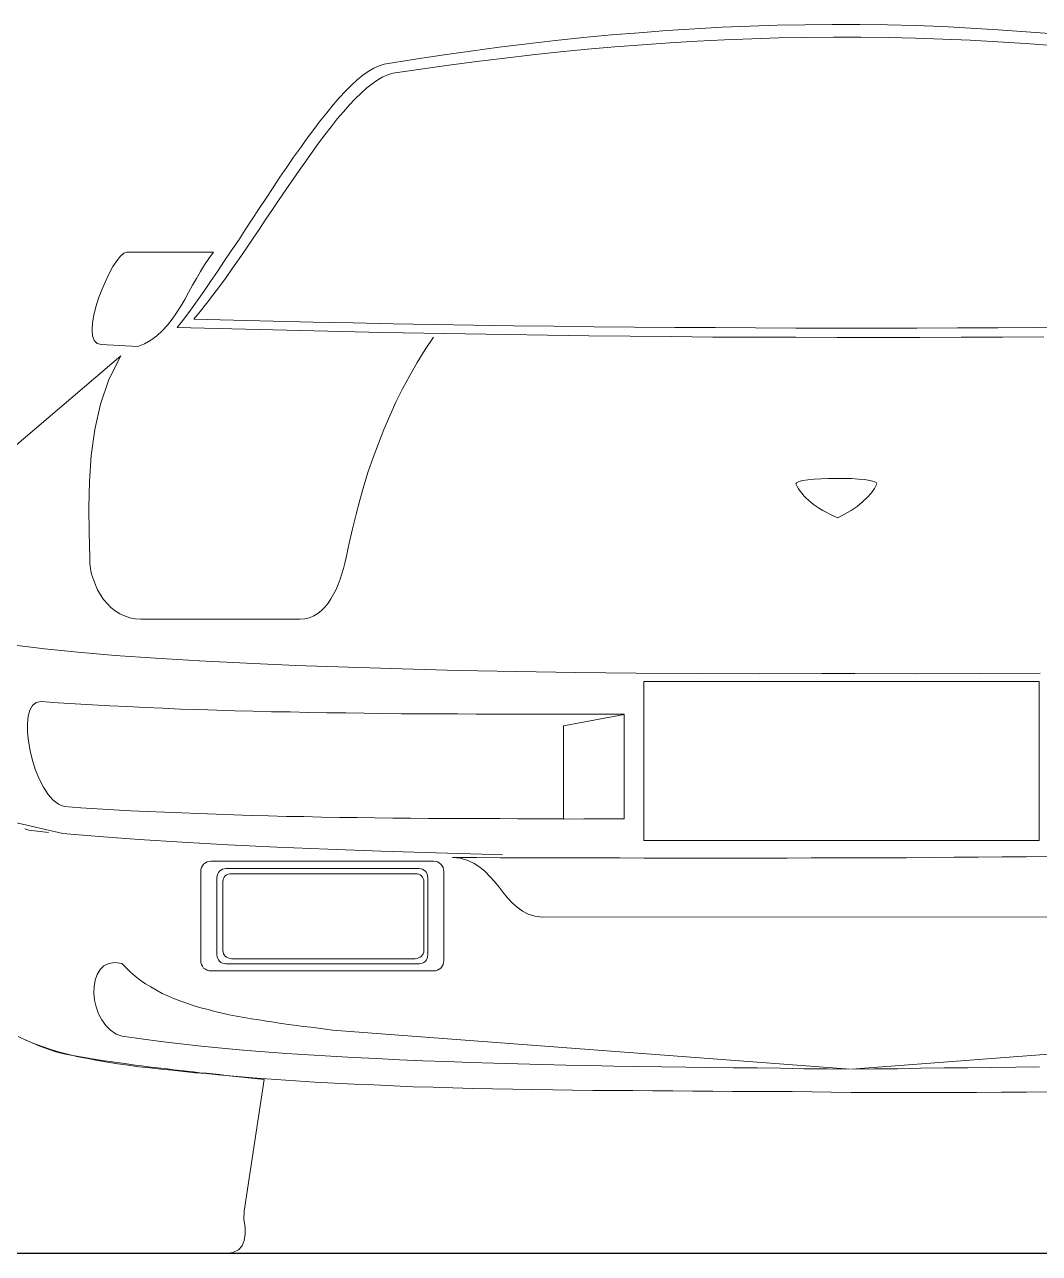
# Model space of a CAD drawing. Header units: millimetres. Extents: x 587797 to 2274247, y 1711 to 439204.
# Drawn here: x 982950 to 984601, y 283670 to 285669 of the extents above; entities that cross this region are included whole.
import ezdxf

# ---------------------------------------------------------------- set-up
doc = ezdxf.new("R2010")
doc.units = ezdxf.units.MM
doc.layers.add('finiture', color=7, linetype='Continuous', lineweight=20)

msp = doc.modelspace()

# ---------------------------------------------------------------- linework, layer by layer
msp.add_line((1042868.164, 283669.666, 442.155), (971709.651, 283669.666, 442.155))
at = {"layer": 'finiture'}
for p, q in [((984264.39, 285668.607, 442.155), (984219.533, 285668.197, 442.155)), ((984309.232, 285668.607, 442.155), (984264.39, 285668.607, 442.155)), ((984354.089, 285668.197, 442.155), (984309.232, 285668.607, 442.155)), ((983905.138, 285651.789, 442.155), (983859.477, 285647.376, 442.155)), ((983950.405, 285655.383, 442.155), (983905.138, 285651.789, 442.155)), ((983995.247, 285658.992, 442.155), (983950.405, 285655.383, 442.155)), ((984040.514, 285661.798, 442.155), (983995.247, 285658.992, 442.155)), ((984085.371, 285664.193, 442.155), (984040.514, 285661.798, 442.155)), ((984130.228, 285666.195, 442.155), (984085.371, 285664.193, 442.155)), ((984174.676, 285667.409, 442.155), (984130.228, 285666.195, 442.155)), ((984219.533, 285668.197, 442.155), (984174.676, 285667.409, 442.155)), ((984398.946, 285666.999, 442.155), (984354.089, 285668.197, 442.155)), ((984443.803, 285665.407, 442.155), (984398.946, 285666.999, 442.155)), ((984489.055, 285662.995, 442.155), (984443.803, 285665.407, 442.155)), ((984534.306, 285660.19, 442.155), (984489.055, 285662.995, 442.155)), ((984579.573, 285656.99, 442.155), (984534.306, 285660.19, 442.155)), ((984625.218, 285653.381, 442.155), (984579.573, 285656.99, 442.155)), ((983722.116, 285631.756, 442.155), (983675.651, 285625.357, 442.155)), ((983768.171, 285637.367, 442.155), (983722.116, 285631.756, 442.155)), ((983813.832, 285642.569, 442.155), (983768.171, 285637.367, 442.155)), ((983859.477, 285647.376, 442.155), (983813.832, 285642.569, 442.155)), ((983910.749, 285632.56, 442.155), (983866.286, 285628.557, 442.155)), ((983955.607, 285635.76, 442.155), (983910.749, 285632.56, 442.155)), ((984000.054, 285638.959, 442.155), (983955.607, 285635.76, 442.155)), ((984044.517, 285641.765, 442.155), (984000.054, 285638.959, 442.155)), ((984088.965, 285643.766, 442.155), (984044.517, 285641.765, 442.155)), ((984133.428, 285645.374, 442.155), (984088.965, 285643.766, 442.155)), ((984177.481, 285646.982, 442.155), (984133.428, 285645.374, 442.155)), ((984221.945, 285647.77, 442.155), (984177.481, 285646.982, 442.155)), ((984266.392, 285648.18, 442.155), (984221.945, 285647.77, 442.155)), ((984310.839, 285648.18, 442.155), (984266.392, 285648.18, 442.155)), ((984355.287, 285647.376, 442.155), (984310.839, 285648.18, 442.155)), ((984399.75, 285646.572, 442.155), (984355.287, 285647.376, 442.155)), ((984444.198, 285644.98, 442.155), (984399.75, 285646.572, 442.155)), ((984488.661, 285642.978, 442.155), (984444.198, 285644.98, 442.155)), ((984533.518, 285640.567, 442.155), (984488.661, 285642.978, 442.155)), ((984578.359, 285637.761, 442.155), (984533.518, 285640.567, 442.155)), ((984623.217, 285634.562, 442.155), (984578.359, 285637.761, 442.155)), ((983582.343, 285611.739, 442.155), (983535.074, 285604.126, 442.155)), ((983629.202, 285618.942, 442.155), (983582.343, 285611.739, 442.155)), ((983675.651, 285625.357, 442.155), (983629.202, 285618.942, 442.155)), ((983731.32, 285614.135, 442.155), (983686.069, 285608.524, 442.155)), ((983776.587, 285619.336, 442.155), (983731.32, 285614.135, 442.155)), ((983821.445, 285624.143, 442.155), (983776.587, 285619.336, 442.155)), ((983866.286, 285628.557, 442.155), (983821.445, 285624.143, 442.155)), ((983509.446, 285592.51, 442.155), (983500.635, 285586.095, 442.155)), ((983518.256, 285597.711, 442.155), (983509.446, 285592.51, 442.155)), ((983527.067, 285601.715, 442.155), (983518.256, 285597.711, 442.155)), ((983535.074, 285604.126, 442.155), (983527.067, 285601.715, 442.155)), ((983549.102, 285589.31, 442.155), (983541.095, 285586.899, 442.155)), ((983594.747, 285596.119, 442.155), (983549.102, 285589.31, 442.155)), ((983640.408, 285602.519, 442.155), (983594.747, 285596.119, 442.155)), ((983686.069, 285608.524, 442.155), (983640.408, 285602.519, 442.155)), ((983481.816, 285570.081, 442.155), (983472.201, 285560.073, 442.155)), ((983491.43, 285578.892, 442.155), (983481.816, 285570.081, 442.155)), ((983500.635, 285586.095, 442.155), (983491.43, 285578.892, 442.155)), ((983515.861, 285572.477, 442.155), (983507.05, 285565.668, 442.155)), ((983524.671, 285578.498, 442.155), (983515.861, 285572.477, 442.155)), ((983533.072, 285583.699, 442.155), (983524.671, 285578.498, 442.155)), ((983541.095, 285586.899, 442.155), (983533.072, 285583.699, 442.155)), ((983462.193, 285549.654, 442.155), (983452.184, 285538.038, 442.155)), ((983472.201, 285560.073, 442.155), (983462.193, 285549.654, 442.155)), ((983497.829, 285557.267, 442.155), (983488.215, 285548.047, 442.155)), ((983507.05, 285565.668, 442.155), (983497.829, 285557.267, 442.155)), ((983452.184, 285538.038, 442.155), (983441.766, 285525.224, 442.155)), ((983479.01, 285538.038, 442.155), (983469.002, 285526.832, 442.155)), ((983488.215, 285548.047, 442.155), (983479.01, 285538.038, 442.155)), ((983431.347, 285512.016, 442.155), (983420.535, 285497.988, 442.155)), ((983441.766, 285525.224, 442.155), (983431.347, 285512.016, 442.155)), ((983458.977, 285515.216, 442.155), (983448.969, 285502.401, 442.155)), ((983469.002, 285526.832, 442.155), (983458.977, 285515.216, 442.155)), ((983420.535, 285497.988, 442.155), (983409.723, 285483.566, 442.155)), ((983438.96, 285489.178, 442.155), (983428.542, 285475.56, 442.155)), ((983448.969, 285502.401, 442.155), (983438.96, 285489.178, 442.155)), ((983409.723, 285483.566, 442.155), (983398.91, 285468.357, 442.155)), ((983428.542, 285475.56, 442.155), (983418.139, 285461.138, 442.155)), ((983387.704, 285452.737, 442.155), (983376.876, 285436.708, 442.155)), ((983398.91, 285468.357, 442.155), (983387.704, 285452.737, 442.155)), ((983418.139, 285461.138, 442.155), (983407.721, 285446.322, 442.155)), ((983376.876, 285436.708, 442.155), (983365.669, 285420.3, 442.155)), ((983396.908, 285431.112, 442.155), (983386.096, 285415.493, 442.155)), ((983407.721, 285446.322, 442.155), (983396.908, 285431.112, 442.155)), ((983365.669, 285420.3, 442.155), (983354.447, 285403.466, 442.155)), ((983386.096, 285415.493, 442.155), (983375.284, 285399.873, 442.155)), ((983354.447, 285403.466, 442.155), (983343.241, 285386.255, 442.155)), ((983375.284, 285399.873, 442.155), (983364.471, 285383.843, 442.155)), ((983331.624, 285369.437, 442.155), (983320.418, 285352.21, 442.155)), ((983343.241, 285386.255, 442.155), (983331.624, 285369.437, 442.155)), ((983364.471, 285383.843, 442.155), (983353.659, 285367.83, 442.155)), ((983320.418, 285352.21, 442.155), (983309.196, 285334.589, 442.155)), ((983342.847, 285351.816, 442.155), (983332.034, 285335.393, 442.155)), ((983353.659, 285367.83, 442.155), (983342.847, 285351.816, 442.155)), ((983309.196, 285334.589, 442.155), (983297.989, 285317.361, 442.155)), ((983332.034, 285335.393, 442.155), (983321.206, 285319.363, 442.155)), ((983297.989, 285317.361, 442.155), (983286.373, 285300.544, 442.155)), ((983321.206, 285319.363, 442.155), (983310, 285303.349, 442.155)), ((983106.14, 285291.733, 442.155), (983100.135, 285284.53, 442.155)), ((983111.751, 285296.54, 442.155), (983106.14, 285291.733, 442.155)), ((983116.559, 285298.148, 442.155), (983111.751, 285296.54, 442.155)), ((983257.529, 285298.148, 442.155), (983116.559, 285298.148, 442.155)), ((983249.917, 285288.124, 442.155), (983257.529, 285298.148, 442.155)), ((983286.373, 285300.544, 442.155), (983275.151, 285283.726, 442.155)), ((983310, 285303.349, 442.155), (983299.187, 285287.73, 442.155)), ((983093.736, 285274.916, 442.155), (983087.715, 285263.693, 442.155)), ((983100.135, 285284.53, 442.155), (983093.736, 285274.916, 442.155)), ((983236.314, 285266.909, 442.155), (983243.108, 285277.721, 442.155)), ((983243.108, 285277.721, 442.155), (983249.917, 285288.124, 442.155)), ((983275.151, 285283.726, 442.155), (983263.944, 285266.909, 442.155)), ((983288.375, 285272.504, 442.155), (983277.956, 285257.294, 442.155)), ((983299.187, 285287.73, 442.155), (983288.375, 285272.504, 442.155)), ((983081.71, 285250.879, 442.155), (983075.705, 285237.261, 442.155)), ((983087.715, 285263.693, 442.155), (983081.71, 285250.879, 442.155)), ((983223.485, 285244.48, 442.155), (983229.9, 285255.687, 442.155)), ((983229.9, 285255.687, 442.155), (983236.314, 285266.909, 442.155)), ((983252.722, 285250.485, 442.155), (983241.91, 285234.456, 442.155)), ((983263.944, 285266.909, 442.155), (983252.722, 285250.485, 442.155)), ((983277.956, 285257.294, 442.155), (983267.144, 285242.478, 442.155)), ((983075.705, 285237.261, 442.155), (983070.503, 285223.643, 442.155)), ((983210.671, 285221.642, 442.155), (983217.085, 285232.864, 442.155)), ((983217.085, 285232.864, 442.155), (983223.485, 285244.48, 442.155)), ((983241.91, 285234.456, 442.155), (983230.703, 285219.246, 442.155)), ((983267.144, 285242.478, 442.155), (983256.726, 285228.451, 442.155)), ((983066.09, 285209.631, 442.155), (983062.891, 285196.014, 442.155)), ((983070.503, 285223.643, 442.155), (983066.09, 285209.631, 442.155)), ((983197.462, 285199.623, 442.155), (983204.271, 285210.435, 442.155)), ((983204.271, 285210.435, 442.155), (983210.671, 285221.642, 442.155)), ((983230.703, 285219.246, 442.155), (983219.891, 285204.02, 442.155)), ((983245.913, 285214.833, 442.155), (983235.905, 285201.625, 442.155)), ((983256.726, 285228.451, 442.155), (983245.913, 285214.833, 442.155)), ((983062.891, 285196.014, 442.155), (983060.889, 285183.199, 442.155)), ((983182.647, 285179.59, 442.155), (983190.244, 285189.205, 442.155)), ((983190.244, 285189.205, 442.155), (983197.462, 285199.623, 442.155)), ((983209.079, 285189.599, 442.155), (983198.66, 285175.996, 442.155)), ((983219.891, 285204.02, 442.155), (983209.079, 285189.599, 442.155)), ((983235.905, 285201.625, 442.155), (983225.486, 285189.205, 442.155)), ((983225.486, 285189.205, 442.155), (983289.967, 285187.597, 442.155)), ((983060.889, 285183.199, 442.155), (983060.085, 285171.977, 442.155)), ((983060.085, 285171.977, 442.155), (983060.889, 285162.378, 442.155)), ((983165.419, 285162.378, 442.155), (983174.23, 285170.385, 442.155)), ((983174.23, 285170.385, 442.155), (983182.647, 285179.59, 442.155)), ((983198.66, 285175.996, 442.155), (983265.142, 285174.389, 442.155)), ((983265.142, 285174.389, 442.155), (983332.034, 285172.387, 442.155)), ((983289.967, 285187.597, 442.155), (983354.857, 285186.005, 442.155)), ((983332.034, 285172.387, 442.155), (983398.91, 285170.779, 442.155)), ((983354.857, 285186.005, 442.155), (983419.731, 285184.397, 442.155)), ((983398.91, 285170.779, 442.155), (983465.786, 285169.582, 442.155)), ((983419.731, 285184.397, 442.155), (983484.621, 285183.199, 442.155)), ((983465.786, 285169.582, 442.155), (983532.678, 285167.974, 442.155)), ((983484.621, 285183.199, 442.155), (983549.905, 285182.002, 442.155)), ((983549.905, 285182.002, 442.155), (983615.174, 285180.788, 442.155)), ((983615.174, 285180.788, 442.155), (983680.458, 285179.59, 442.155)), ((983680.458, 285179.59, 442.155), (983745.742, 285178.786, 442.155)), ((983745.742, 285178.786, 442.155), (983811.42, 285177.998, 442.155)), ((983811.42, 285177.998, 442.155), (983876.704, 285177.194, 442.155)), ((983876.704, 285177.194, 442.155), (983942.383, 285176.39, 442.155)), ((983942.383, 285176.39, 442.155), (984008.077, 285175.996, 442.155)), ((984008.077, 285175.996, 442.155), (984073.755, 285175.587, 442.155)), ((984073.755, 285175.587, 442.155), (984139.433, 285175.193, 442.155)), ((984139.433, 285175.193, 442.155), (984205.111, 285174.783, 442.155)), ((984205.111, 285174.783, 442.155), (984270.789, 285174.783, 442.155)), ((984270.789, 285174.783, 442.155), (984336.468, 285174.783, 442.155)), ((984336.468, 285174.783, 442.155), (984402.146, 285174.783, 442.155)), ((984402.146, 285174.783, 442.155), (984467.824, 285175.193, 442.155)), ((984467.824, 285175.193, 442.155), (984533.518, 285175.193, 442.155)), ((984533.518, 285175.193, 442.155), (984598.786, 285175.996, 442.155)), ((984598.786, 285175.996, 442.155), (984664.48, 285176.39, 442.155)), ((983060.889, 285162.378, 442.155), (983063.285, 285154.766, 442.155)), ((983063.285, 285154.766, 442.155), (983068.092, 285149.958, 442.155)), ((983068.092, 285149.958, 442.155), (983074.901, 285147.957, 442.155)), ((983134.18, 285144.757, 442.155), (983145.386, 285149.549, 442.155)), ((983145.386, 285149.549, 442.155), (983155.805, 285155.16, 442.155)), ((983155.805, 285155.16, 442.155), (983165.419, 285162.378, 442.155)), ((983532.678, 285167.974, 442.155), (983599.554, 285166.776, 442.155)), ((983599.554, 285166.776, 442.155), (983666.84, 285165.578, 442.155)), ((983615.584, 285160.377, 442.155), (983601.966, 285139.95, 442.155)), ((983666.84, 285165.578, 442.155), (983734.126, 285164.38, 442.155)), ((983734.126, 285164.38, 442.155), (983801.018, 285163.576, 442.155)), ((983801.018, 285163.576, 442.155), (983868.304, 285162.378, 442.155)), ((983868.304, 285162.378, 442.155), (983935.574, 285161.575, 442.155)), ((983935.574, 285161.575, 442.155), (984002.86, 285161.165, 442.155)), ((984002.86, 285161.165, 442.155), (984070.145, 285160.377, 442.155)), ((984070.145, 285160.377, 442.155), (984137.431, 285159.967, 442.155)), ((984137.431, 285159.967, 442.155), (984205.111, 285159.967, 442.155)), ((984205.111, 285159.967, 442.155), (984272.381, 285159.573, 442.155)), ((984272.381, 285159.573, 442.155), (984339.667, 285159.573, 442.155)), ((984339.667, 285159.573, 442.155), (984406.953, 285159.573, 442.155)), ((984406.953, 285159.573, 442.155), (984474.239, 285159.967, 442.155)), ((984474.239, 285159.967, 442.155), (984541.115, 285159.967, 442.155)), ((984541.115, 285159.967, 442.155), (984608.401, 285160.771, 442.155)), ((982822.197, 284886.82, 442.155), (983106.55, 285129.926, 442.155)), ((983074.901, 285147.957, 442.155), (983134.18, 285144.757, 442.155)), ((983087.321, 285091.483, 442.155), (983106.55, 285129.926, 442.155)), ((983601.966, 285139.95, 442.155), (983588.742, 285119.113, 442.155)), ((983588.742, 285119.113, 442.155), (983576.731, 285097.898, 442.155)), ((983073.703, 285051.039, 442.155), (983087.321, 285091.483, 442.155)), ((983576.731, 285097.898, 442.155), (983565.115, 285076.258, 442.155)), ((983565.115, 285076.258, 442.155), (983554.303, 285054.239, 442.155)), ((983064.498, 285009.776, 442.155), (983073.703, 285051.039, 442.155)), ((983554.303, 285054.239, 442.155), (983544.294, 285032.204, 442.155)), ((983544.294, 285032.204, 442.155), (983534.68, 285009.776, 442.155)), ((983058.477, 284967.724, 442.155), (983064.498, 285009.776, 442.155)), ((983534.68, 285009.776, 442.155), (983525.869, 284987.347, 442.155)), ((983525.869, 284987.347, 442.155), (983517.452, 284964.524, 442.155)), ((983055.688, 284925.278, 442.155), (983058.477, 284967.724, 442.155)), ((983517.452, 284964.524, 442.155), (983509.446, 284941.702, 442.155)), ((983509.446, 284941.702, 442.155), (983502.243, 284918.469, 442.155)), ((984245.965, 284929.676, 442.155), (984234.759, 284928.888, 442.155)), ((984257.975, 284930.085, 442.155), (984245.965, 284929.676, 442.155)), ((984270.789, 284930.479, 442.155), (984257.975, 284930.085, 442.155)), ((984283.194, 284930.479, 442.155), (984270.789, 284930.479, 442.155)), ((984295.614, 284930.085, 442.155), (984283.194, 284930.479, 442.155)), ((984306.82, 284929.282, 442.155), (984295.614, 284930.085, 442.155)), ((984316.845, 284928.478, 442.155), (984306.82, 284929.282, 442.155)), ((983054.884, 284883.226, 442.155), (983055.688, 284925.278, 442.155)), ((983502.243, 284918.469, 442.155), (983495.828, 284895.237, 442.155)), ((984205.915, 284923.276, 442.155), (984205.111, 284921.275, 442.155)), ((984205.111, 284921.275, 442.155), (984207.113, 284917.271, 442.155)), ((984209.918, 284925.278, 442.155), (984205.915, 284923.276, 442.155)), ((984207.113, 284917.271, 442.155), (984209.524, 284913.268, 442.155)), ((984209.524, 284913.268, 442.155), (984212.33, 284909.659, 442.155)), ((984216.333, 284926.87, 442.155), (984209.918, 284925.278, 442.155)), ((984212.33, 284909.659, 442.155), (984215.136, 284905.655, 442.155)), ((984224.734, 284928.084, 442.155), (984216.333, 284926.87, 442.155)), ((984234.759, 284928.888, 442.155), (984224.734, 284928.084, 442.155)), ((984325.245, 284926.87, 442.155), (984316.845, 284928.478, 442.155)), ((984332.054, 284925.278, 442.155), (984325.245, 284926.87, 442.155)), ((984328.051, 284906.853, 442.155), (984333.268, 284914.056, 442.155)), ((984335.664, 284923.67, 442.155), (984332.054, 284925.278, 442.155)), ((984333.268, 284914.056, 442.155), (984336.862, 284921.275, 442.155)), ((984336.862, 284921.275, 442.155), (984335.664, 284923.67, 442.155)), ((983495.828, 284895.237, 442.155), (983489.429, 284872.004, 442.155)), ((984215.136, 284905.655, 442.155), (984218.335, 284902.046, 442.155)), ((984218.335, 284902.046, 442.155), (984221.945, 284898.436, 442.155)), ((984221.945, 284898.436, 442.155), (984225.538, 284894.843, 442.155)), ((984225.538, 284894.843, 442.155), (984229.542, 284891.627, 442.155)), ((984229.542, 284891.627, 442.155), (984233.955, 284888.034, 442.155)), ((984304.819, 284884.818, 442.155), (984313.629, 284892.037, 442.155)), ((984313.629, 284892.037, 442.155), (984321.242, 284899.24, 442.155)), ((984321.242, 284899.24, 442.155), (984328.051, 284906.853, 442.155)), ((983055.278, 284841.979, 442.155), (983054.884, 284883.226, 442.155)), ((983489.429, 284872.004, 442.155), (983483.817, 284848.378, 442.155)), ((984233.955, 284888.034, 442.155), (984238.762, 284884.818, 442.155)), ((984238.762, 284884.818, 442.155), (984243.569, 284881.225, 442.155)), ((984243.569, 284881.225, 442.155), (984248.771, 284878.419, 442.155)), ((984248.771, 284878.419, 442.155), (984254.382, 284875.22, 442.155)), ((984254.382, 284875.22, 442.155), (984260.387, 284872.004, 442.155)), ((984260.387, 284872.004, 442.155), (984266.786, 284869.199, 442.155)), ((984266.786, 284869.199, 442.155), (984273.185, 284866.409, 442.155)), ((984273.185, 284866.409, 442.155), (984284.392, 284872.004, 442.155)), ((984284.392, 284872.004, 442.155), (984294.81, 284878.419, 442.155)), ((984294.81, 284878.419, 442.155), (984304.819, 284884.818, 442.155)), ((983056.082, 284801.519, 442.155), (983055.278, 284841.979, 442.155)), ((983483.817, 284848.378, 442.155), (983478.206, 284825.145, 442.155)), ((983478.206, 284825.145, 442.155), (983473.399, 284801.519, 442.155)), ((983056.476, 284792.708, 442.155), (983056.082, 284801.519, 442.155)), ((983057.689, 284783.503, 442.155), (983056.476, 284792.708, 442.155)), ((983471.397, 284792.708, 442.155), (983469.002, 284783.897, 442.155)), ((983473.399, 284801.519, 442.155), (983471.397, 284792.708, 442.155)), ((983059.281, 284774.693, 442.155), (983057.689, 284783.503, 442.155)), ((983062.087, 284765.882, 442.155), (983059.281, 284774.693, 442.155)), ((983466.59, 284775.087, 442.155), (983463.391, 284766.276, 442.155)), ((983469.002, 284783.897, 442.155), (983466.59, 284775.087, 442.155)), ((983065.286, 284757.071, 442.155), (983062.087, 284765.882, 442.155)), ((983068.896, 284749.049, 442.155), (983065.286, 284757.071, 442.155)), ((983073.703, 284741.042, 442.155), (983068.896, 284749.049, 442.155)), ((983456.976, 284749.459, 442.155), (983452.972, 284741.846, 442.155)), ((983460.191, 284757.859, 442.155), (983456.976, 284749.459, 442.155)), ((983463.391, 284766.276, 442.155), (983460.191, 284757.859, 442.155)), ((983078.51, 284733.429, 442.155), (983073.703, 284741.042, 442.155)), ((983084.515, 284726.62, 442.155), (983078.51, 284733.429, 442.155)), ((983448.575, 284734.233, 442.155), (983444.161, 284727.424, 442.155)), ((983452.972, 284741.846, 442.155), (983448.575, 284734.233, 442.155)), ((983090.521, 284720.615, 442.155), (983084.515, 284726.62, 442.155)), ((983097.33, 284715.02, 442.155), (983090.521, 284720.615, 442.155)), ((983104.942, 284710.212, 442.155), (983097.33, 284715.02, 442.155)), ((983112.949, 284706.603, 442.155), (983104.942, 284710.212, 442.155)), ((983427.344, 284710.606, 442.155), (983420.945, 284706.603, 442.155)), ((983433.349, 284715.414, 442.155), (983427.344, 284710.606, 442.155)), ((983438.96, 284721.025, 442.155), (983433.349, 284715.414, 442.155)), ((983444.161, 284727.424, 442.155), (983438.96, 284721.025, 442.155)), ((983121.366, 284703.797, 442.155), (983112.949, 284706.603, 442.155)), ((983130.177, 284702.19, 442.155), (983121.366, 284703.797, 442.155)), ((983139.381, 284701.402, 442.155), (983130.177, 284702.19, 442.155)), ((983398.106, 284701.402, 442.155), (983139.381, 284701.402, 442.155)), ((983406.113, 284702.19, 442.155), (983398.106, 284701.402, 442.155)), ((983413.726, 284703.797, 442.155), (983406.113, 284702.19, 442.155)), ((983420.945, 284706.603, 442.155), (983413.726, 284703.797, 442.155)), ((982934.324, 284659.35, 442.155), (982982.397, 284653.329, 442.155)), ((982982.397, 284653.329, 442.155), (983036.853, 284647.734, 442.155)), ((983036.853, 284647.734, 442.155), (983097.33, 284642.517, 442.155)), ((983097.33, 284642.517, 442.155), (983163.418, 284637.709, 442.155)), ((983163.418, 284637.709, 442.155), (983234.707, 284633.706, 442.155)), ((983234.707, 284633.706, 442.155), (983311.197, 284629.703, 442.155)), ((983311.197, 284629.703, 442.155), (983391.707, 284626.109, 442.155)), ((983391.707, 284626.109, 442.155), (983476.614, 284623.303, 442.155)), ((983476.614, 284623.303, 442.155), (983564.721, 284620.498, 442.155)), ((983564.721, 284620.498, 442.155), (983656.437, 284618.086, 442.155)), ((983656.437, 284618.086, 442.155), (983750.549, 284616.494, 442.155)), ((983750.549, 284616.494, 442.155), (983846.663, 284614.887, 442.155)), ((983846.663, 284614.887, 442.155), (983945.188, 284613.689, 442.155)), ((983945.188, 284613.689, 442.155), (984044.911, 284612.885, 442.155)), ((984044.911, 284612.885, 442.155), (984145.848, 284612.491, 442.155)), ((984145.848, 284612.491, 442.155), (984247.163, 284612.885, 442.155)), ((984247.163, 284612.885, 442.155), (984273.997, 284612.885, 442.155)), ((984300.831, 284612.885, 442.155), (984273.997, 284612.885, 442.155)), ((984402.146, 284612.491, 442.155), (984300.831, 284612.885, 442.155)), ((984503.083, 284612.885, 442.155), (984402.146, 284612.491, 442.155)), ((984602.806, 284613.689, 442.155), (984503.083, 284612.885, 442.155)), ((983958.002, 284600.229, 442.155), (984601.198, 284600.229, 442.155)), ((983958.002, 284341.535, 442.155), (983958.002, 284600.229, 442.155)), ((984601.198, 284600.229, 442.155), (984601.198, 284341.535, 442.155)), ((982955.965, 284543.598, 442.155), (982958.754, 284553.606, 442.155)), ((982958.754, 284553.606, 442.155), (982963.168, 284561.219, 442.155)), ((982963.168, 284561.219, 442.155), (982969.173, 284566.026, 442.155)), ((982969.173, 284566.026, 442.155), (982977.18, 284567.224, 442.155)), ((982977.18, 284567.224, 442.155), (983004.825, 284565.222, 442.155)), ((983004.825, 284565.222, 442.155), (983032.455, 284563.63, 442.155)), ((983032.455, 284563.63, 442.155), (983060.495, 284562.023, 442.155)), ((983060.495, 284562.023, 442.155), (983088.929, 284560.415, 442.155)), ((983088.929, 284560.415, 442.155), (983117.362, 284559.217, 442.155)), ((983117.362, 284559.217, 442.155), (983146.19, 284557.61, 442.155)), ((983146.19, 284557.61, 442.155), (983175.034, 284556.412, 442.155)), ((983175.034, 284556.412, 442.155), (983203.862, 284555.214, 442.155)), ((983203.862, 284555.214, 442.155), (983233.509, 284554.41, 442.155)), ((983233.509, 284554.41, 442.155), (983262.747, 284553.212, 442.155)), ((983262.747, 284553.212, 442.155), (983292.378, 284552.408, 442.155)), ((983292.378, 284552.408, 442.155), (983322.01, 284551.604, 442.155)), ((983322.01, 284551.604, 442.155), (983352.051, 284550.816, 442.155)), ((983352.051, 284550.816, 442.155), (983382.093, 284550.406, 442.155)), ((983382.093, 284550.406, 442.155), (983412.134, 284549.603, 442.155)), ((983412.134, 284549.603, 442.155), (983442.16, 284549.209, 442.155)), ((983442.16, 284549.209, 442.155), (983472.595, 284548.799, 442.155)), ((982954.751, 284531.177, 442.155), (982955.965, 284543.598, 442.155)), ((982954.751, 284517.56, 442.155), (982954.751, 284531.177, 442.155)), ((983472.595, 284548.799, 442.155), (983502.637, 284548.405, 442.155)), ((983502.637, 284548.405, 442.155), (983533.072, 284548.011, 442.155)), ((983533.072, 284548.011, 442.155), (983563.508, 284547.601, 442.155)), ((983563.508, 284547.601, 442.155), (983593.959, 284547.601, 442.155)), ((983593.959, 284547.601, 442.155), (983624.394, 284547.207, 442.155)), ((983624.394, 284547.207, 442.155), (983654.436, 284547.207, 442.155)), ((983654.436, 284547.207, 442.155), (983684.871, 284546.797, 442.155)), ((983684.871, 284546.797, 442.155), (983715.307, 284546.797, 442.155)), ((983715.307, 284546.797, 442.155), (983745.742, 284546.797, 442.155)), ((983745.742, 284546.797, 442.155), (983775.784, 284546.797, 442.155)), ((983775.784, 284546.797, 442.155), (983805.825, 284546.797, 442.155)), ((983805.825, 284546.797, 442.155), (983835.851, 284546.797, 442.155)), ((983925.565, 284546.403, 442.155), (983827.04, 284527.978, 442.155)), ((983835.851, 284546.797, 442.155), (983865.892, 284546.797, 442.155)), ((983865.892, 284546.797, 442.155), (983895.934, 284546.797, 442.155)), ((983895.934, 284546.797, 442.155), (983925.565, 284546.797, 442.155)), ((983925.565, 284546.797, 442.155), (983925.565, 284376.604, 442.155)), ((983925.565, 284377.408, 442.155), (983925.565, 284546.403, 442.155)), ((982956.359, 284502.759, 442.155), (982954.751, 284517.56, 442.155)), ((983827.04, 284527.978, 442.155), (983827.04, 284376.21, 442.155)), ((982959.164, 284487.14, 442.155), (982956.359, 284502.759, 442.155)), ((982963.168, 284471.52, 442.155), (982959.164, 284487.14, 442.155)), ((982967.975, 284455.901, 442.155), (982963.168, 284471.52, 442.155)), ((982973.98, 284441.494, 442.155), (982967.975, 284455.901, 442.155)), ((982980.789, 284427.877, 442.155), (982973.98, 284441.494, 442.155)), ((982988.402, 284416.26, 442.155), (982980.789, 284427.877, 442.155)), ((982996.803, 284407.04, 442.155), (982988.402, 284416.26, 442.155)), ((983005.613, 284400.231, 442.155), (982996.803, 284407.04, 442.155)), ((983014.834, 284396.637, 442.155), (983005.613, 284400.231, 442.155)), ((983041.66, 284394.636, 442.155), (983014.834, 284396.637, 442.155)), ((983068.502, 284393.028, 442.155), (983041.66, 284394.636, 442.155)), ((983095.328, 284391.42, 442.155), (983068.502, 284393.028, 442.155)), ((983122.958, 284389.828, 442.155), (983095.328, 284391.42, 442.155)), ((983150.194, 284388.615, 442.155), (983122.958, 284389.828, 442.155)), ((983012.438, 284352.978, 442.155), (982932.732, 284371.403, 442.155)), ((983177.839, 284387.417, 442.155), (983150.194, 284388.615, 442.155)), ((983205.863, 284386.219, 442.155), (983177.839, 284387.417, 442.155)), ((983233.903, 284385.021, 442.155), (983205.863, 284386.219, 442.155)), ((983261.943, 284384.217, 442.155), (983233.903, 284385.021, 442.155)), ((983290.376, 284383.019, 442.155), (983261.943, 284384.217, 442.155)), ((983318.81, 284382.215, 442.155), (983290.376, 284383.019, 442.155)), ((983347.244, 284381.412, 442.155), (983318.81, 284382.215, 442.155)), ((983376.088, 284380.608, 442.155), (983347.244, 284381.412, 442.155)), ((983404.521, 284380.214, 442.155), (983376.088, 284380.608, 442.155)), ((983433.349, 284379.41, 442.155), (983404.521, 284380.214, 442.155)), ((983462.587, 284379.016, 442.155), (983433.349, 284379.41, 442.155)), ((983491.43, 284378.606, 442.155), (983462.587, 284379.016, 442.155)), ((983520.258, 284378.212, 442.155), (983491.43, 284378.606, 442.155)), ((983549.496, 284377.802, 442.155), (983520.258, 284378.212, 442.155)), ((983578.339, 284377.802, 442.155), (983549.496, 284377.802, 442.155)), ((983607.577, 284377.408, 442.155), (983578.339, 284377.802, 442.155)), ((983636.814, 284377.408, 442.155), (983607.577, 284377.408, 442.155)), ((983665.642, 284377.014, 442.155), (983636.814, 284377.408, 442.155)), ((983694.88, 284377.014, 442.155), (983665.642, 284377.014, 442.155)), ((983723.708, 284377.014, 442.155), (983694.88, 284377.014, 442.155)), ((983752.945, 284376.604, 442.155), (983723.708, 284377.014, 442.155)), ((983781.789, 284376.604, 442.155), (983752.945, 284376.604, 442.155)), ((983810.616, 284376.604, 442.155), (983781.789, 284376.604, 442.155)), ((983827.04, 284376.604, 442.155), (983810.616, 284376.604, 442.155)), ((983827.04, 284376.21, 442.155), (983925.565, 284377.408, 442.155)), ((983859.887, 284376.604, 442.155), (983859.887, 284376.604, 442.155)), ((983868.304, 284376.604, 442.155), (983859.887, 284376.604, 442.155)), ((983897.131, 284376.604, 442.155), (983868.304, 284376.604, 442.155)), ((983925.565, 284376.604, 442.155), (983897.131, 284376.604, 442.155)), ((982950.353, 284360.591, 442.155), (982950.353, 284360.591, 442.155)), ((982957.162, 284358.179, 442.155), (982950.353, 284360.591, 442.155)), ((982989.206, 284354.176, 442.155), (982957.162, 284358.179, 442.155)), ((983071.701, 284347.777, 442.155), (983012.438, 284352.978, 442.155)), ((983136.591, 284342.969, 442.155), (983071.701, 284347.777, 442.155)), ((983206.683, 284338.556, 442.155), (983136.591, 284342.969, 442.155)), ((983281.566, 284334.553, 442.155), (983206.683, 284338.556, 442.155)), ((983360.862, 284330.549, 442.155), (983281.566, 284334.553, 442.155)), ((983443.767, 284327.35, 442.155), (983360.862, 284330.549, 442.155)), ((984601.198, 284341.535, 442.155), (983958.002, 284341.535, 442.155)), ((983530.282, 284324.134, 442.155), (983443.767, 284327.35, 442.155)), ((983619.997, 284321.345, 442.155), (983530.282, 284324.134, 442.155)), ((983712.501, 284318.539, 442.155), (983619.997, 284321.345, 442.155)), ((983659.637, 284312.534, 442.155), (983646.413, 284313.732, 442.155)), ((983646.413, 284313.732, 442.155), (983685.265, 284313.732, 442.155)), ((983671.253, 284308.924, 442.155), (983659.637, 284312.534, 442.155)), ((983685.265, 284313.732, 442.155), (983724.511, 284313.322, 442.155)), ((983727.727, 284318.129, 442.155), (983712.501, 284318.539, 442.155)), ((983724.511, 284313.322, 442.155), (983763.363, 284313.322, 442.155)), ((983763.363, 284313.322, 442.155), (983802.216, 284312.928, 442.155)), ((983802.216, 284312.928, 442.155), (983841.068, 284312.928, 442.155)), ((983841.068, 284312.928, 442.155), (983879.904, 284312.928, 442.155)), ((983879.904, 284312.928, 442.155), (983918.756, 284312.928, 442.155)), ((983918.756, 284312.928, 442.155), (983957.608, 284312.534, 442.155)), ((983957.608, 284312.534, 442.155), (983996.46, 284312.534, 442.155)), ((983996.46, 284312.534, 442.155), (984035.707, 284312.534, 442.155)), ((984035.707, 284312.534, 442.155), (984074.559, 284312.534, 442.155)), ((984074.559, 284312.534, 442.155), (984113.395, 284312.534, 442.155)), ((984113.395, 284312.534, 442.155), (984152.247, 284312.534, 442.155)), ((984152.247, 284312.534, 442.155), (984191.099, 284312.534, 442.155)), ((984191.099, 284312.534, 442.155), (984229.951, 284312.928, 442.155)), ((984229.951, 284312.928, 442.155), (984268.788, 284312.928, 442.155)), ((984268.788, 284312.928, 442.155), (984307.23, 284312.928, 442.155)), ((984307.23, 284312.928, 442.155), (984346.082, 284313.322, 442.155)), ((984346.082, 284313.322, 442.155), (984384.918, 284313.322, 442.155)), ((984384.918, 284313.322, 442.155), (984423.771, 284313.732, 442.155)), ((984423.771, 284313.732, 442.155), (984462.623, 284314.126, 442.155)), ((984462.623, 284314.126, 442.155), (984501.475, 284314.126, 442.155)), ((984501.475, 284314.126, 442.155), (984540.721, 284314.536, 442.155)), ((984540.721, 284314.536, 442.155), (984579.573, 284314.93, 442.155)), ((984579.573, 284314.93, 442.155), (984618.409, 284315.324, 442.155)), ((983236.709, 284290.893, 442.155), (983237.103, 284294.109, 442.155)), ((983236.709, 284145.919, 442.155), (983236.709, 284290.893, 442.155)), ((983237.103, 284294.109, 442.155), (983237.906, 284297.308, 442.155)), ((983237.906, 284297.308, 442.155), (983239.514, 284300.114, 442.155)), ((983239.514, 284300.114, 442.155), (983241.516, 284302.919, 442.155)), ((983241.516, 284302.919, 442.155), (983244.321, 284304.921, 442.155)), ((983244.321, 284304.921, 442.155), (983247.127, 284306.513, 442.155)), ((983247.127, 284306.513, 442.155), (983250.326, 284307.317, 442.155)), ((983250.326, 284307.317, 442.155), (983253.526, 284307.727, 442.155)), ((983253.526, 284307.727, 442.155), (983615.584, 284307.727, 442.155)), ((983264.338, 284286.89, 442.155), (983265.536, 284289.301, 442.155)), ((983265.536, 284289.301, 442.155), (983267.554, 284291.697, 442.155)), ((983267.554, 284291.697, 442.155), (983269.556, 284293.305, 442.155)), ((983269.556, 284293.305, 442.155), (983271.951, 284294.503, 442.155)), ((983271.951, 284294.503, 442.155), (983274.757, 284295.307, 442.155)), ((983274.757, 284295.307, 442.155), (983277.562, 284295.701, 442.155)), ((983277.562, 284295.701, 442.155), (983591.957, 284295.701, 442.155)), ((983591.957, 284295.701, 442.155), (983594.747, 284295.307, 442.155)), ((983594.747, 284295.307, 442.155), (983597.552, 284294.503, 442.155)), ((983597.552, 284294.503, 442.155), (983599.964, 284293.305, 442.155)), ((983599.964, 284293.305, 442.155), (983602.36, 284291.697, 442.155)), ((983602.36, 284291.697, 442.155), (983603.967, 284289.301, 442.155)), ((983603.967, 284289.301, 442.155), (983605.165, 284286.89, 442.155)), ((983615.584, 284307.727, 442.155), (983618.783, 284307.317, 442.155)), ((983618.783, 284307.317, 442.155), (983621.983, 284306.513, 442.155)), ((983621.983, 284306.513, 442.155), (983624.788, 284304.921, 442.155)), ((983624.788, 284304.921, 442.155), (983627.594, 284302.919, 442.155)), ((983627.594, 284302.919, 442.155), (983629.596, 284300.114, 442.155)), ((983629.596, 284300.114, 442.155), (983631.203, 284297.308, 442.155)), ((983631.203, 284297.308, 442.155), (983632.007, 284294.109, 442.155)), ((983632.007, 284294.109, 442.155), (983632.401, 284290.893, 442.155)), ((983632.401, 284290.893, 442.155), (983632.401, 284145.919, 442.155)), ((983681.656, 284304.117, 442.155), (983671.253, 284308.924, 442.155)), ((983690.876, 284298.112, 442.155), (983681.656, 284304.117, 442.155)), ((983699.687, 284290.893, 442.155), (983690.876, 284298.112, 442.155)), ((983707.3, 284282.886, 442.155), (983699.687, 284290.893, 442.155)), ((983263.141, 284281.295, 442.155), (983263.535, 284284.084, 442.155)), ((983263.141, 284155.124, 442.155), (983263.141, 284281.295, 442.155)), ((983263.535, 284284.084, 442.155), (983264.338, 284286.89, 442.155)), ((983272.755, 284274.486, 442.155), (983273.149, 284277.275, 442.155)), ((983272.755, 284162.342, 442.155), (983272.755, 284274.486, 442.155)), ((983273.149, 284277.275, 442.155), (983273.953, 284279.687, 442.155)), ((983273.953, 284279.687, 442.155), (983275.151, 284281.689, 442.155)), ((983275.151, 284281.689, 442.155), (983276.759, 284283.69, 442.155)), ((983276.759, 284283.69, 442.155), (983278.76, 284285.298, 442.155)), ((983278.76, 284285.298, 442.155), (983281.156, 284286.496, 442.155)), ((983281.156, 284286.496, 442.155), (983283.962, 284286.89, 442.155)), ((983283.962, 284286.89, 442.155), (983286.767, 284287.3, 442.155)), ((983286.767, 284287.3, 442.155), (983585.936, 284287.3, 442.155)), ((983585.936, 284287.3, 442.155), (983588.742, 284286.89, 442.155)), ((983588.742, 284286.89, 442.155), (983591.153, 284286.496, 442.155)), ((983591.153, 284286.496, 442.155), (983593.549, 284285.298, 442.155)), ((983593.549, 284285.298, 442.155), (983595.961, 284283.69, 442.155)), ((983595.961, 284283.69, 442.155), (983597.552, 284281.689, 442.155)), ((983597.552, 284281.689, 442.155), (983598.766, 284279.687, 442.155)), ((983598.766, 284279.687, 442.155), (983599.554, 284277.275, 442.155)), ((983599.554, 284277.275, 442.155), (983599.964, 284274.486, 442.155)), ((983599.964, 284274.486, 442.155), (983599.964, 284162.342, 442.155)), ((983605.165, 284286.89, 442.155), (983605.969, 284284.084, 442.155)), ((983605.969, 284284.084, 442.155), (983606.363, 284281.295, 442.155)), ((983606.363, 284281.295, 442.155), (983606.363, 284155.124, 442.155)), ((983714.897, 284274.486, 442.155), (983707.3, 284282.886, 442.155)), ((983722.116, 284265.675, 442.155), (983714.897, 284274.486, 442.155)), ((983728.925, 284256.864, 442.155), (983722.116, 284265.675, 442.155)), ((983736.128, 284248.054, 442.155), (983728.925, 284256.864, 442.155)), ((983743.74, 284240.031, 442.155), (983736.128, 284248.054, 442.155)), ((983751.747, 284232.828, 442.155), (983743.74, 284240.031, 442.155)), ((983760.164, 284226.413, 442.155), (983751.747, 284232.828, 442.155)), ((983769.778, 284221.606, 442.155), (983760.164, 284226.413, 442.155)), ((983780.181, 284218.012, 442.155), (983769.778, 284221.606, 442.155)), ((983792.207, 284216.404, 442.155), (983780.181, 284218.012, 442.155)), ((984755.787, 284217.208, 442.155), (983792.207, 284216.404, 442.155)), ((983263.535, 284152.334, 442.155), (983263.141, 284155.124, 442.155)), ((983264.338, 284149.528, 442.155), (983263.535, 284152.334, 442.155)), ((983265.536, 284147.117, 442.155), (983264.338, 284149.528, 442.155)), ((983273.149, 284159.537, 442.155), (983272.755, 284162.342, 442.155)), ((983273.953, 284157.125, 442.155), (983273.149, 284159.537, 442.155)), ((983275.151, 284155.124, 442.155), (983273.953, 284157.125, 442.155)), ((983276.759, 284153.122, 442.155), (983275.151, 284155.124, 442.155)), ((983278.76, 284151.53, 442.155), (983276.759, 284153.122, 442.155)), ((983281.156, 284150.332, 442.155), (983278.76, 284151.53, 442.155)), ((983283.962, 284149.528, 442.155), (983281.156, 284150.332, 442.155)), ((983286.767, 284149.119, 442.155), (983283.962, 284149.528, 442.155)), ((983588.742, 284149.528, 442.155), (983585.936, 284149.119, 442.155)), ((983591.153, 284150.332, 442.155), (983588.742, 284149.528, 442.155)), ((983593.549, 284151.53, 442.155), (983591.153, 284150.332, 442.155)), ((983595.961, 284153.122, 442.155), (983593.549, 284151.53, 442.155)), ((983597.552, 284155.124, 442.155), (983595.961, 284153.122, 442.155)), ((983598.766, 284157.125, 442.155), (983597.552, 284155.124, 442.155)), ((983599.554, 284159.537, 442.155), (983598.766, 284157.125, 442.155)), ((983599.964, 284162.342, 442.155), (983599.554, 284159.537, 442.155)), ((983605.165, 284149.528, 442.155), (983603.967, 284147.117, 442.155)), ((983605.969, 284152.334, 442.155), (983605.165, 284149.528, 442.155)), ((983606.363, 284155.124, 442.155), (983605.969, 284152.334, 442.155)), ((983068.092, 284123.49, 442.155), (983072.899, 284131.497, 442.155)), ((983072.899, 284131.497, 442.155), (983079.314, 284137.502, 442.155)), ((983079.314, 284137.502, 442.155), (983087.321, 284141.506, 442.155)), ((983087.321, 284141.506, 442.155), (983096.935, 284142.719, 442.155)), ((983096.935, 284142.719, 442.155), (983108.552, 284141.506, 442.155)), ((983108.552, 284141.506, 442.155), (983115.361, 284134.303, 442.155)), ((983115.361, 284134.303, 442.155), (983122.564, 284127.1, 442.155)), ((983237.103, 284142.719, 442.155), (983236.709, 284145.919, 442.155)), ((983237.906, 284139.504, 442.155), (983237.103, 284142.719, 442.155)), ((983239.514, 284136.714, 442.155), (983237.906, 284139.504, 442.155)), ((983241.516, 284133.909, 442.155), (983239.514, 284136.714, 442.155)), ((983244.321, 284131.907, 442.155), (983241.516, 284133.909, 442.155)), ((983247.127, 284130.299, 442.155), (983244.321, 284131.907, 442.155)), ((983250.326, 284129.495, 442.155), (983247.127, 284130.299, 442.155)), ((983253.526, 284129.101, 442.155), (983250.326, 284129.495, 442.155)), ((983267.554, 284145.115, 442.155), (983265.536, 284147.117, 442.155)), ((983269.556, 284143.113, 442.155), (983267.554, 284145.115, 442.155)), ((983271.951, 284141.916, 442.155), (983269.556, 284143.113, 442.155)), ((983274.757, 284141.112, 442.155), (983271.951, 284141.916, 442.155)), ((983277.562, 284140.718, 442.155), (983274.757, 284141.112, 442.155)), ((983591.957, 284140.718, 442.155), (983277.562, 284140.718, 442.155)), ((983585.936, 284149.119, 442.155), (983286.767, 284149.119, 442.155)), ((983594.747, 284141.112, 442.155), (983591.957, 284140.718, 442.155)), ((983597.552, 284141.916, 442.155), (983594.747, 284141.112, 442.155)), ((983599.964, 284143.113, 442.155), (983597.552, 284141.916, 442.155)), ((983602.36, 284145.115, 442.155), (983599.964, 284143.113, 442.155)), ((983603.967, 284147.117, 442.155), (983602.36, 284145.115, 442.155)), ((983618.783, 284129.495, 442.155), (983615.584, 284129.101, 442.155)), ((983621.983, 284130.299, 442.155), (983618.783, 284129.495, 442.155)), ((983624.788, 284131.907, 442.155), (983621.983, 284130.299, 442.155)), ((983627.594, 284133.909, 442.155), (983624.788, 284131.907, 442.155)), ((983629.596, 284136.714, 442.155), (983627.594, 284133.909, 442.155)), ((983631.203, 284139.504, 442.155), (983629.596, 284136.714, 442.155)), ((983632.007, 284142.719, 442.155), (983631.203, 284139.504, 442.155)), ((983632.401, 284145.919, 442.155), (983632.007, 284142.719, 442.155)), ((983063.285, 284103.867, 442.155), (983064.892, 284114.286, 442.155)), ((983064.892, 284114.286, 442.155), (983068.092, 284123.49, 442.155)), ((983122.564, 284127.1, 442.155), (983130.177, 284120.685, 442.155)), ((983130.177, 284120.685, 442.155), (983138.183, 284114.286, 442.155)), ((983138.183, 284114.286, 442.155), (983146.994, 284108.265, 442.155)), ((983615.584, 284129.101, 442.155), (983253.526, 284129.101, 442.155)), ((983062.891, 284093.055, 442.155), (983063.285, 284103.867, 442.155)), ((983064.089, 284081.833, 442.155), (983062.891, 284093.055, 442.155)), ((983146.994, 284108.265, 442.155), (983155.805, 284103.063, 442.155)), ((983155.805, 284103.063, 442.155), (983165.025, 284097.862, 442.155)), ((983165.025, 284097.862, 442.155), (983174.23, 284092.645, 442.155)), ((983174.23, 284092.645, 442.155), (983184.238, 284088.248, 442.155)), ((983066.894, 284070.626, 442.155), (983064.089, 284081.833, 442.155)), ((983070.503, 284059.404, 442.155), (983066.894, 284070.626, 442.155)), ((983184.238, 284088.248, 442.155), (983194.247, 284083.834, 442.155)), ((983194.247, 284083.834, 442.155), (983204.665, 284079.831, 442.155)), ((983204.665, 284079.831, 442.155), (983215.478, 284076.237, 442.155)), ((983215.478, 284076.237, 442.155), (983226.29, 284072.628, 442.155)), ((983226.29, 284072.628, 442.155), (983237.103, 284069.019, 442.155)), ((983076.115, 284049.395, 442.155), (983070.503, 284059.404, 442.155)), ((983237.103, 284069.019, 442.155), (983248.719, 284066.213, 442.155)), ((983248.719, 284066.213, 442.155), (983259.941, 284063.423, 442.155)), ((983259.941, 284063.423, 442.155), (983271.557, 284060.618, 442.155)), ((983271.557, 284060.618, 442.155), (983283.158, 284057.812, 442.155)), ((983283.158, 284057.812, 442.155), (983295.184, 284055.401, 442.155)), ((983295.184, 284055.401, 442.155), (983307.194, 284053.399, 442.155)), ((983307.194, 284053.399, 442.155), (983319.204, 284051.397, 442.155)), ((983319.204, 284051.397, 442.155), (983331.23, 284049.395, 442.155)), ((983082.514, 284040.191, 442.155), (983076.115, 284049.395, 442.155)), ((983090.127, 284032.578, 442.155), (983082.514, 284040.191, 442.155)), ((983098.937, 284026.573, 442.155), (983090.127, 284032.578, 442.155)), ((983331.23, 284049.395, 442.155), (983343.635, 284047.394, 442.155)), ((983343.635, 284047.394, 442.155), (983355.661, 284045.786, 442.155)), ((983355.661, 284045.786, 442.155), (983367.671, 284043.784, 442.155)), ((983367.671, 284043.784, 442.155), (983380.091, 284042.192, 442.155)), ((983380.091, 284042.192, 442.155), (983392.101, 284040.585, 442.155)), ((983392.101, 284040.585, 442.155), (983404.111, 284038.993, 442.155)), ((983404.111, 284038.993, 442.155), (983416.138, 284037.779, 442.155)), ((983416.138, 284037.779, 442.155), (983428.148, 284036.187, 442.155)), ((983428.148, 284036.187, 442.155), (983439.764, 284034.58, 442.155)), ((983439.764, 284034.58, 442.155), (983451.38, 284032.972, 442.155)), ((983451.38, 284032.972, 442.155), (984293.218, 283969.296, 442.155)), ((985137.467, 284032.972, 442.155), (984295.614, 283969.296, 442.155)), ((982939.541, 284022.569, 442.155), (982951.945, 284016.564, 442.155)), ((982962.364, 284012.151, 442.155), (982949.944, 284017.762, 442.155)), ((982951.945, 284016.564, 442.155), (982965.169, 284010.953, 442.155)), ((982975.178, 284006.54, 442.155), (982962.364, 284012.151, 442.155)), ((982965.169, 284010.953, 442.155), (982978.787, 284006.146, 442.155)), ((983108.946, 284022.963, 442.155), (983098.937, 284026.573, 442.155)), ((983139.791, 284018.566, 442.155), (983108.946, 284022.963, 442.155)), ((983171.834, 284014.563, 442.155), (983139.791, 284018.566, 442.155)), ((983204.271, 284010.543, 442.155), (983171.834, 284014.563, 442.155)), ((983237.512, 284006.95, 442.155), (983204.271, 284010.543, 442.155)), ((982988.402, 284001.733, 442.155), (982975.178, 284006.54, 442.155)), ((982978.787, 284006.146, 442.155), (982992.799, 284001.339, 442.155)), ((983001.216, 283997.729, 442.155), (982988.402, 284001.733, 442.155)), ((982992.799, 284001.339, 442.155), (983007.221, 283996.925, 442.155)), ((983014.03, 283994.53, 442.155), (983001.216, 283997.729, 442.155)), ((983007.221, 283996.925, 442.155), (983022.037, 283993.332, 442.155)), ((983022.841, 283992.922, 442.155), (983014.03, 283994.53, 442.155)), ((983022.037, 283993.332, 442.155), (983037.262, 283989.722, 442.155)), ((983032.045, 283990.92, 442.155), (983022.841, 283992.922, 442.155)), ((983041.266, 283989.328, 442.155), (983032.045, 283990.92, 442.155)), ((983037.262, 283989.722, 442.155), (983052.882, 283986.523, 442.155)), ((983271.147, 284003.734, 442.155), (983237.512, 284006.95, 442.155)), ((983305.586, 284000.535, 442.155), (983271.147, 284003.734, 442.155)), ((983340.435, 283997.729, 442.155), (983305.586, 284000.535, 442.155)), ((983376.088, 283994.924, 442.155), (983340.435, 283997.729, 442.155)), ((983412.134, 283992.528, 442.155), (983376.088, 283994.924, 442.155)), ((983448.575, 283990.526, 442.155), (983412.134, 283992.528, 442.155)), ((983485.425, 283988.115, 442.155), (983448.575, 283990.526, 442.155)), ((983050.88, 283987.721, 442.155), (983041.266, 283989.328, 442.155)), ((983060.085, 283986.113, 442.155), (983050.88, 283987.721, 442.155)), ((983052.882, 283986.523, 442.155), (983068.896, 283983.323, 442.155)), ((983070.094, 283984.521, 442.155), (983060.085, 283986.113, 442.155)), ((983068.896, 283983.323, 442.155), (983085.319, 283980.518, 442.155)), ((983079.708, 283982.913, 442.155), (983070.094, 283984.521, 442.155)), ((983089.717, 283981.716, 442.155), (983079.708, 283982.913, 442.155)), ((983085.319, 283980.518, 442.155), (983101.743, 283978.106, 442.155)), ((983099.741, 283980.108, 442.155), (983089.717, 283981.716, 442.155)), ((983109.75, 283978.91, 442.155), (983099.741, 283980.108, 442.155)), ((983101.743, 283978.106, 442.155), (983118.954, 283975.71, 442.155)), ((983119.758, 283977.302, 442.155), (983109.75, 283978.91, 442.155)), ((983118.954, 283975.71, 442.155), (983136.182, 283973.299, 442.155)), ((983130.177, 283976.104, 442.155), (983119.758, 283977.302, 442.155)), ((983140.595, 283974.907, 442.155), (983130.177, 283976.104, 442.155)), ((983136.182, 283973.299, 442.155), (983153.803, 283971.297, 442.155)), ((983150.997, 283973.299, 442.155), (983140.595, 283974.907, 442.155)), ((983161.416, 283972.101, 442.155), (983150.997, 283973.299, 442.155)), ((983153.803, 283971.297, 442.155), (983171.834, 283969.296, 442.155)), ((983171.834, 283970.903, 442.155), (983161.416, 283972.101, 442.155)), ((983182.237, 283969.705, 442.155), (983171.834, 283970.903, 442.155)), ((983193.049, 283968.492, 442.155), (983182.237, 283969.705, 442.155)), ((983522.67, 283986.523, 442.155), (983485.425, 283988.115, 442.155)), ((983560.308, 283984.521, 442.155), (983522.67, 283986.523, 442.155)), ((983598.356, 283982.913, 442.155), (983560.308, 283984.521, 442.155)), ((983636.814, 283981.716, 442.155), (983598.356, 283982.913, 442.155)), ((983675.257, 283980.108, 442.155), (983636.814, 283981.716, 442.155)), ((983713.699, 283978.91, 442.155), (983675.257, 283980.108, 442.155)), ((983752.551, 283978.106, 442.155), (983713.699, 283978.91, 442.155)), ((983791.797, 283976.908, 442.155), (983752.551, 283978.106, 442.155)), ((983830.649, 283976.104, 442.155), (983791.797, 283976.908, 442.155)), ((983869.896, 283975.301, 442.155), (983830.649, 283976.104, 442.155)), ((983909.142, 283974.513, 442.155), (983869.896, 283975.301, 442.155)), ((983947.994, 283973.709, 442.155), (983909.142, 283974.513, 442.155)), ((983987.24, 283973.299, 442.155), (983947.994, 283973.709, 442.155)), ((984026.092, 283972.905, 442.155), (983987.24, 283973.299, 442.155)), ((984064.944, 283972.101, 442.155), (984026.092, 283972.905, 442.155)), ((984103.796, 283971.707, 442.155), (984064.944, 283972.101, 442.155)), ((984142.239, 283971.297, 442.155), (984103.796, 283971.707, 442.155)), ((984180.287, 283970.903, 442.155), (984142.239, 283971.297, 442.155)), ((984218.335, 283970.099, 442.155), (984180.287, 283970.903, 442.155)), ((984255.974, 283969.705, 442.155), (984218.335, 283970.099, 442.155)), ((984293.218, 283969.296, 442.155), (984255.974, 283969.705, 442.155)), ((984295.614, 283969.296, 442.155), (984332.858, 283969.705, 442.155)), ((984332.858, 283969.705, 442.155), (984370.512, 283970.099, 442.155)), ((984370.512, 283970.099, 442.155), (984408.561, 283970.903, 442.155)), ((984408.561, 283970.903, 442.155), (984446.609, 283971.297, 442.155)), ((984446.609, 283971.297, 442.155), (984485.051, 283971.707, 442.155)), ((984485.051, 283971.707, 442.155), (984523.903, 283972.101, 442.155)), ((984523.903, 283972.101, 442.155), (984562.74, 283972.905, 442.155)), ((984562.74, 283972.905, 442.155), (984601.592, 283973.299, 442.155)), ((983171.834, 283969.296, 442.155), (983190.244, 283967.704, 442.155)), ((983190.244, 283967.704, 442.155), (983208.669, 283965.686, 442.155)), ((983203.468, 283967.294, 442.155), (983193.049, 283968.492, 442.155)), ((983214.28, 283966.096, 442.155), (983203.468, 283967.294, 442.155)), ((983208.669, 283965.686, 442.155), (983227.504, 283963.684, 442.155)), ((983224.698, 283964.898, 442.155), (983214.28, 283966.096, 442.155)), ((983235.511, 283963.684, 442.155), (983224.698, 283964.898, 442.155)), ((983227.504, 283963.684, 442.155), (983246.323, 283962.093, 442.155)), ((983245.913, 283962.896, 442.155), (983235.511, 283963.684, 442.155)), ((983256.726, 283961.683, 442.155), (983245.913, 283962.896, 442.155)), ((983246.323, 283962.093, 442.155), (983265.536, 283960.091, 442.155)), ((983267.144, 283960.485, 442.155), (983256.726, 283961.683, 442.155)), ((983265.536, 283960.091, 442.155), (983296.776, 283957.285, 442.155)), ((983277.562, 283959.287, 442.155), (983267.144, 283960.485, 442.155)), ((983288.375, 283958.089, 442.155), (983277.562, 283959.287, 442.155)), ((983298.777, 283956.875, 442.155), (983288.375, 283958.089, 442.155)), ((983296.776, 283957.285, 442.155), (983328.015, 283954.874, 442.155)), ((983309.196, 283956.087, 442.155), (983298.777, 283956.875, 442.155)), ((983307.414, 283738.15, 442.155), (983340.041, 283952.478, 442.155)), ((983319.614, 283954.874, 442.155), (983309.196, 283956.087, 442.155)), ((983329.623, 283953.676, 442.155), (983319.614, 283954.874, 442.155)), ((983328.015, 283954.874, 442.155), (983359.254, 283952.478, 442.155)), ((983340.041, 283952.478, 442.155), (983329.623, 283953.676, 442.155)), ((983359.254, 283952.478, 442.155), (983390.903, 283950.476, 442.155)), ((983390.903, 283950.476, 442.155), (983422.537, 283948.475, 442.155)), ((983422.537, 283948.475, 442.155), (983454.186, 283946.473, 442.155)), ((983454.186, 283946.473, 442.155), (983486.213, 283944.865, 442.155)), ((983486.213, 283944.865, 442.155), (983518.256, 283943.667, 442.155)), ((983518.256, 283943.667, 442.155), (983550.299, 283942.06, 442.155)), ((983550.299, 283942.06, 442.155), (983582.343, 283940.862, 442.155)), ((983582.343, 283940.862, 442.155), (983614.78, 283940.058, 442.155)), ((983614.78, 283940.058, 442.155), (983646.823, 283938.86, 442.155)), ((983646.823, 283938.86, 442.155), (983679.26, 283938.056, 442.155)), ((983679.26, 283938.056, 442.155), (983711.697, 283937.252, 442.155)), ((983711.697, 283937.252, 442.155), (983744.544, 283936.858, 442.155)), ((983744.544, 283936.858, 442.155), (983776.981, 283936.464, 442.155)), ((983776.981, 283936.464, 442.155), (983809.419, 283935.66, 442.155)), ((983809.419, 283935.66, 442.155), (983841.856, 283935.251, 442.155)), ((983841.856, 283935.251, 442.155), (983874.703, 283934.857, 442.155)), ((983874.703, 283934.857, 442.155), (983907.14, 283934.857, 442.155)), ((983907.14, 283934.857, 442.155), (983939.577, 283934.463, 442.155)), ((983939.577, 283934.463, 442.155), (983972.424, 283934.053, 442.155)), ((983972.424, 283934.053, 442.155), (984004.861, 283934.053, 442.155)), ((984004.861, 283934.053, 442.155), (984037.314, 283933.659, 442.155)), ((984037.314, 283933.659, 442.155), (984069.751, 283933.659, 442.155)), ((984069.751, 283933.659, 442.155), (984102.189, 283933.249, 442.155)), ((984102.189, 283933.249, 442.155), (984134.626, 283933.249, 442.155)), ((984134.626, 283933.249, 442.155), (984166.669, 283932.855, 442.155)), ((984166.669, 283932.855, 442.155), (984199.106, 283932.855, 442.155)), ((984199.106, 283932.855, 442.155), (984231.149, 283932.445, 442.155)), ((984231.149, 283932.445, 442.155), (984262.783, 283932.051, 442.155)), ((984262.783, 283932.051, 442.155), (984294.81, 283931.657, 442.155)), ((984294.81, 283931.657, 442.155), (984336.058, 283931.657, 442.155)), ((984336.058, 283931.657, 442.155), (984376.912, 283931.657, 442.155)), ((984376.912, 283931.657, 442.155), (984417.765, 283931.657, 442.155)), ((984417.765, 283931.657, 442.155), (984458.619, 283931.657, 442.155)), ((984458.619, 283931.657, 442.155), (984499.063, 283931.657, 442.155)), ((984499.063, 283931.657, 442.155), (984539.523, 283932.051, 442.155)), ((984539.523, 283932.051, 442.155), (984579.967, 283932.051, 442.155)), ((984579.967, 283932.051, 442.155), (984620.017, 283932.445, 442.155)), ((983306.844, 283724.942, 442.155), (983307.414, 283738.15, 442.155)), ((983308.846, 283712.522, 442.155), (983306.844, 283724.942, 442.155)), ((983309.24, 283700.906, 442.155), (983308.846, 283712.522, 442.155)), ((983304.039, 283682.086, 442.155), (983307.632, 283690.897, 442.155)), ((983307.632, 283690.897, 442.155), (983309.24, 283700.906, 442.155)), ((982911.797, 283669.666, 442.155), (983277.606, 283669.666, 442.155)), ((983277.606, 283669.666, 442.155), (983289.223, 283671.274, 442.155)), ((983289.223, 283671.274, 442.155), (983298.033, 283675.277, 442.155)), ((983298.033, 283675.277, 442.155), (983304.039, 283682.086, 442.155))]:
    msp.add_line(p, q, dxfattribs=at)

doc.saveas('drawing.dxf')
